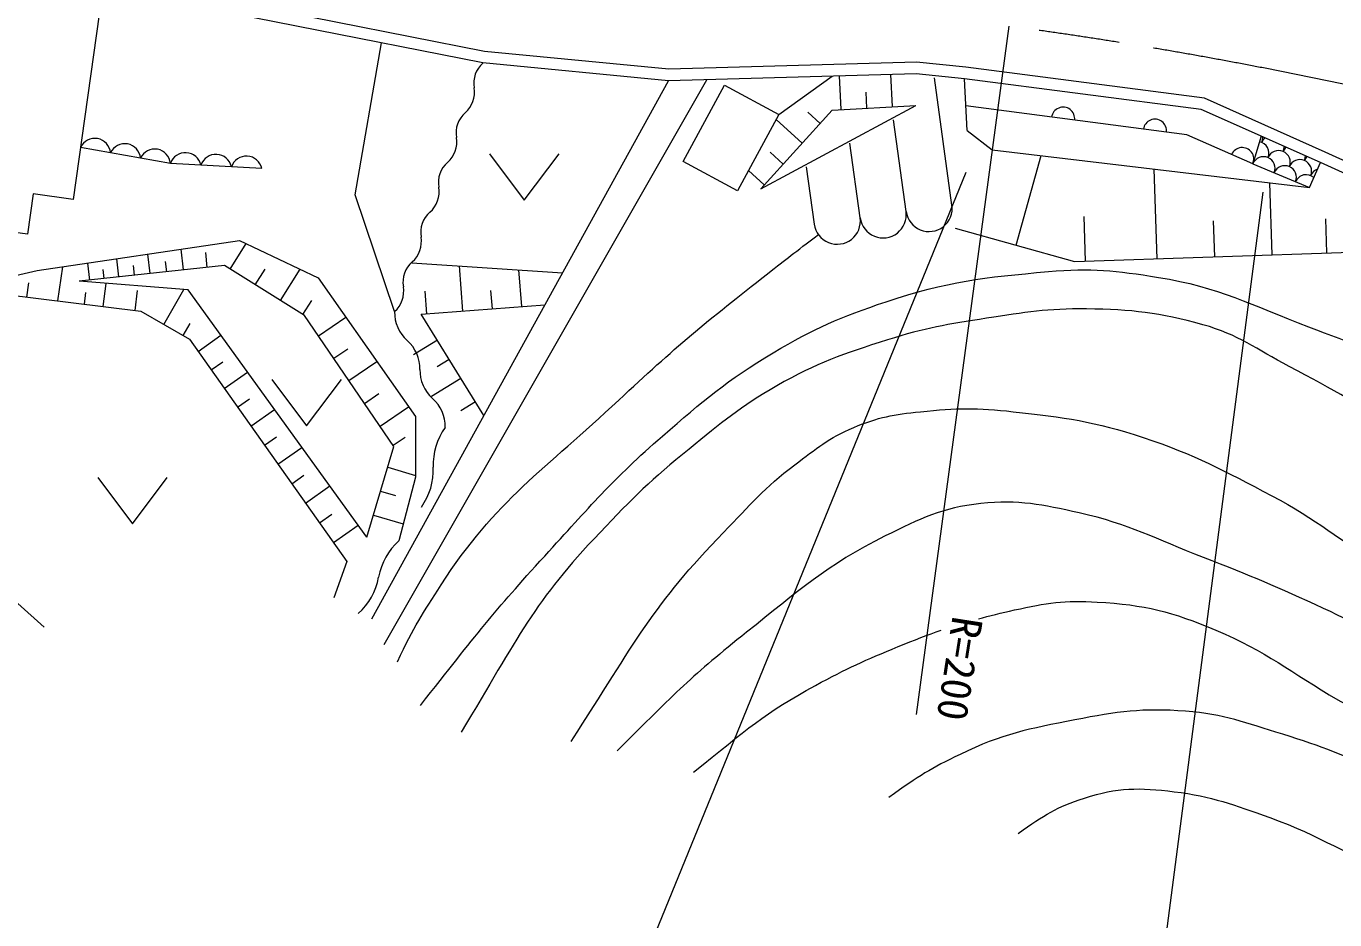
# Model space of a CAD drawing. Units: millimetres, scale not verified. Extents: x 40000 to 680000, y 20000 to 380000.
# Drawn here: x 461818 to 518332, y 264595 to 303199 of the extents above; entities that cross this region are included whole.
import ezdxf
from ezdxf.enums import TextEntityAlignment as Align

# ---------------------------------------------------------------- set-up
doc = ezdxf.new("R2010")
doc.units = ezdxf.units.MM
doc.header["$LTSCALE"] = 1000
doc.linetypes.add('CHAIN', pattern=[18.5, 12, -1.5, 3.5, -1.5])
for name, color, linetype, lineweight in [('M-BGD', 7, 'Continuous', 13), ('M-BMK', 2, 'CHAIN', 13), ('M-STR-HTXT', 7, 'Continuous', 13)]:
    doc.layers.add(name, color=color, linetype=linetype, lineweight=lineweight)
doc.styles.add('ＭＳ ゴシック', font='')
doc.styles.get('ＭＳ ゴシック').set_extended_font_data('MS Gothic')

msp = doc.modelspace()

# ---------------------------------------------------------------- linework, layer by layer
at = {"layer": 'M-BGD'}
for p, q in [((476742, 277602), (489554, 300841)), ((477278, 276485), (491206, 300887)), ((494322, 299385), (496620, 301038)), ((497018, 299595), (496935, 301047)), ((499237, 299722), (499158, 301109)), ((501798, 295464), (501039, 300961)), ((512560, 299605), (502335, 300926)), ((502450, 298697), (502335, 300926)), ((498128, 299659), (498088, 300352)), ((493539, 296173), (500235, 299779)), ((493539, 296173), (496629, 299573)), ((496629, 299573), (500235, 299779)), ((517716, 297305), (512560, 299605)), ((495327, 298140), (494202, 299163)), ((496109, 299001), (495571, 299490)), ((499817, 295190), (499269, 299153)), ((515149, 298450), (514790, 297253)), ((497836, 294916), (497390, 298141)), ((481830, 297682), (483330, 295682)), ((483330, 295682), (484830, 297682)), ((494509, 297240), (493946, 297752)), ((504565, 293737), (505650, 297610)), ((517234, 296225), (517716, 297305)), ((493690, 296340), (493010, 296959)), ((495855, 294643), (495511, 297129)), ((510665, 293154), (510531, 297026)), ((514790, 297253), (517234, 296225)), ((515631, 293326), (515523, 296429)), ((501935, 294473), (507086, 293031)), ((507567, 293048), (507501, 294984)), ((513148, 293240), (513094, 294792)), ((517991, 293407), (517940, 294882)), ((467170, 292511), (467079, 293353)), ((468609, 292667), (468512, 293566)), ((469641, 292779), (469571, 293424)), ((470630, 292704), (471318, 293804)), ((507086, 293031), (519037, 293443)), ((463188, 291330), (463395, 292807)), ((470382, 292859), (464113, 292180)), ((464560, 292228), (464479, 292968)), ((465822, 292365), (465737, 293154)), ((466496, 292438), (466451, 292859)), ((467890, 292589), (467841, 293039)), ((473841, 290697), (470382, 292859)), ((478474, 292975), (484983, 292549)), ((480679, 290892), (480532, 292840)), ((465191, 292296), (465148, 292691)), ((471714, 292027), (472137, 292704)), ((472798, 291349), (473645, 292704)), ((483220, 291085), (483100, 292672)), ((460840, 291624), (466769, 290883)), ((461843, 291498), (461931, 292112)), ((464338, 291187), (464401, 291688)), ((465140, 291086), (465266, 292089)), ((466521, 290914), (466629, 291777)), ((467759, 290315), (468624, 291824)), ((479121, 290774), (479047, 291748)), ((481950, 290988), (481889, 291782)), ((473770, 290742), (474150, 291349)), ((478880, 290756), (484217, 291160)), ((466769, 290883), (468869, 289678)), ((477701, 285046), (473841, 290697)), ((474440, 289820), (475624, 290628)), ((481582, 286381), (478880, 290756)), ((468595, 289836), (468894, 290358)), ((468869, 289678), (475663, 280074)), ((469243, 289150), (470226, 289845)), ((479575, 289631), (478545, 288995)), ((475100, 288854), (475703, 289267)), ((480084, 288807), (479569, 288489)), ((469808, 288350), (470308, 288704)), ((470374, 287551), (471373, 288258)), ((475759, 287889), (476966, 288713)), ((472430, 287930), (473930, 285930)), ((473930, 285930), (475430, 287930)), ((480592, 287983), (479329, 287203)), ((470949, 286738), (471456, 287098)), ((476432, 286904), (477047, 287325)), ((471523, 285926), (472539, 286644)), ((477104, 285920), (478335, 286760)), ((481217, 286972), (480585, 286582)), ((472108, 285100), (472624, 285465)), ((477667, 285096), (478183, 285447)), ((472692, 284275), (473724, 285005)), ((476528, 281124), (477701, 285046)), ((473285, 283435), (473810, 283806)), ((477432, 284147), (478628, 283790)), ((464910, 283700), (466410, 281700)), ((466410, 281700), (467910, 283700)), ((473879, 282596), (474928, 283338)), ((477123, 283115), (477769, 282922)), ((474482, 281743), (475015, 282120)), ((476814, 282082), (478105, 281696)), ((475086, 280890), (476152, 281645)), ((475663, 280074), (475107, 278499))]:
    msp.add_line(p, q, dxfattribs=at)
for points in [[(549573, 287563), (534040, 291396), (527182, 293555), (517921, 297760), (512697, 300092), (502393, 301423), (500266, 301640), (489571, 301341), (481617, 302103), (465554, 305290), (456597, 307721)], [(502335, 300926), (500248, 301139), (489554, 300841), (481544, 301608), (465440, 304803), (456493, 307231)], [(477725, 290870), (476026, 295909), (477165, 302477)], [(514790, 297253), (511947, 298502), (502396, 299751)], [(502450, 298697), (503532, 297863), (517234, 296225)], [(471996, 297049), (468048, 297272), (464165, 297962)], [(549459, 287076), (533905, 290914), (527003, 293087), (517716, 297305)], [(453486, 293641), (453583, 293600), (460284, 292180), (462291, 292643), (471031, 293940), (474428, 292334), (478628, 286343), (478628, 283718), (477917, 280970)], [(476528, 281124), (468807, 291809), (464113, 292180)], [(462600, 277233), (457597, 281711), (460809, 288752), (460840, 291624)]]:
    msp.add_lwpolyline(points, dxfattribs=at)
for points in [[(465101, 304640), (463850, 295715), (462120, 295957), (461876, 294213), (461143, 294316), (460903, 292601), (452972, 293713), (453257, 295743), (451157, 296037), (451922, 301498), (454493, 301137), (454953, 304417), (456195, 304243), (456426, 305891)], [(490189, 297347), (491975, 300653), (494322, 299385), (492535, 296079)]]:
    msp.add_lwpolyline(points, close=True, dxfattribs=at)
for centre, radius, start, end in [((482303, 300733), 1157, 130.9235, 189.9124), ((480022, 300335), 1157, 310.9235, 9.9124), ((506598, 299202), 500, 352.5532, 172.5532), ((481539, 298585), 1157, 130.9235, 189.9124), ((510564, 298683), 500, 352.5532, 172.5532), ((514717, 298368), 500, 337.1853, 6.0185), ((464780, 297668), 682, 5.4045, 154.4343), ((466075, 297438), 682, 5.4045, 154.4343), ((467369, 297208), 682, 5.4045, 154.4343), ((479258, 298187), 1157, 310.9235, 9.9124), ((514332, 297454), 500, 336.2716, 156.2716), ((514984, 297714), 500, 337.1853, 79.454), ((515639, 297981), 500, 128.6971, 157.1853), ((516560, 297593), 500, 131.4438, 157.1853), ((515639, 297981), 500, 337.1853, 3.2023), ((468696, 297051), 684, 12.403, 161.148), ((470012, 296977), 684, 12.403, 161.148), ((471328, 296902), 684, 12.403, 161.148), ((480775, 296438), 1157, 130.9235, 189.9124), ((515251, 297059), 500, 337.1854, 157.1853), ((514329, 297447), 500, 337.1853, 349.454), ((515906, 297326), 500, 337.1853, 157.1853), ((516827, 296938), 500, 337.1853, 157.1853), ((516560, 297593), 500, 337.1853, 0.4556), ((517482, 297205), 500, 134.1316, 157.1853), ((516173, 296671), 500, 337.1855, 157.1852), ((517094, 296283), 500, 48.3406, 157.185), ((517749, 296550), 500, 108.4678, 157.1853), ((478494, 296039), 1157, 310.9235, 9.9124), ((480011, 294290), 1157, 130.9235, 189.9124), ((498826, 295053), 1000, 187.867, 7.867), ((500808, 295327), 1000, 187.867, 7.867), ((496845, 294780), 1000, 187.867, 7.867), ((477730, 293892), 1157, 310.9235, 9.9124), ((479247, 292143), 1157, 130.9235, 189.9124), ((476967, 291744), 1157, 310.9235, 9.9124), ((479353, 290837), 1628, 178.8443, 228.4145), ((477191, 288401), 1628, 358.8443, 48.4145), ((480447, 288335), 1628, 178.8443, 228.4145), ((478286, 285899), 1628, 358.8443, 48.4145), ((482158, 284259), 2760, 144.3928, 182.3453), ((476642, 284033), 2760, 324.3927, 2.3453), ((479772, 278902), 2778, 131.8999, 169.7315), ((474306, 279893), 2778, 311.8999, 349.7315)]:
    msp.add_arc(centre, radius, start, end, dxfattribs=at)
for points, knots in [([(477848, 275747), (478585, 277313), (478937, 277810), (479741, 279067), (482069, 282707), (484258, 284083), (487406, 287043), (489805, 289299), (491235, 290476), (493830, 292504), (494685, 293173), (494964, 293400), (496035, 294193)], [0, 0, 0, 0, 1, 1, 1, 2, 2, 2, 3, 3, 3, 4, 4, 4, 4]), ([(478841, 273854), (481310, 276987), (481998, 277887), (484210, 280309), (486123, 282404), (487154, 283634), (489299, 285491), (491066, 287021), (492071, 287893), (494078, 289091), (495871, 290161), (496969, 290632), (498950, 291294), (501592, 292178), (503188, 292351), (505963, 292597), (507813, 292762), (508877, 292643), (510711, 292349), (513345, 291927), (514706, 291163), (517197, 290208), (519097, 289480), (520224, 289151), (521945, 288067), (523648, 286994), (524163, 285788), (525886, 284746), (528118, 283396), (529576, 282995), (532061, 282202), (534501, 281423), (535900, 281060), (538423, 280619), (541233, 280128), (542898, 280455), (545684, 279843), (548264, 279277), (549667, 278756), (552139, 277826), (553531, 277303), (554396, 277126), (555615, 276275), (557065, 275261), (557689, 274382), (558594, 272861), (559580, 271203), (559956, 270154), (560487, 268299), (561128, 266060), (561131, 264719), (561387, 262403), (561582, 260631), (561632, 260029), (561766, 257854)], [0, 0, 0, 0, 1, 1, 1, 2, 2, 2, 3, 3, 3, 4, 4, 4, 5, 5, 5, 6, 6, 6, 7, 7, 7, 8, 8, 8, 9, 9, 9, 10, 10, 10, 11, 11, 11, 12, 12, 12, 13, 13, 13, 14, 14, 14, 15, 15, 15, 16, 16, 16, 17, 17, 17, 18, 18, 18, 18]), ([(555863, 256352), (556267, 259598), (556454, 260640), (556359, 263396), (556291, 265392), (556313, 266540), (555863, 268486), (555447, 270282), (554987, 271296), (553877, 272768), (553180, 273693), (552660, 274132), (551705, 274785), (550268, 275767), (549378, 276215), (547763, 276864), (546156, 277510), (545256, 277968), (543543, 278230), (541326, 278569), (540035, 278146), (537802, 278354), (536235, 278500), (535348, 278618), (533830, 279036), (532476, 279410), (531758, 279761), (530479, 280340), (528557, 281209), (527529, 281803), (525700, 282853), (523950, 283858), (523083, 284605), (521355, 285646), (519430, 286806), (518351, 287461), (516359, 288501), (514927, 289249), (514193, 289872), (512635, 290301), (510725, 290828), (509589, 290958), (507608, 290984), (505916, 291006), (504967, 290839), (503294, 290580), (501603, 290319), (500644, 290166), (499012, 289649), (497085, 289039), (495987, 288668), (494233, 287663), (492651, 286757), (491865, 286078), (490447, 284933), (488846, 283639), (488018, 282824), (486599, 281333), (483772, 278360), (483077, 276827), (480610, 272706)], [0, 0, 0, 0, 1, 1, 1, 2, 2, 2, 3, 3, 3, 4, 4, 4, 5, 5, 5, 6, 6, 6, 7, 7, 7, 8, 8, 8, 9, 9, 9, 10, 10, 10, 11, 11, 11, 12, 12, 12, 13, 13, 13, 14, 14, 14, 15, 15, 15, 16, 16, 16, 17, 17, 17, 18, 18, 18, 19, 19, 19, 20, 20, 20, 20]), ([(485358, 272303), (488147, 276637), (488895, 278204), (491937, 281333), (493090, 282519), (493682, 283261), (495009, 284250), (495952, 284953), (496468, 285408), (497554, 285864), (498622, 286311), (499287, 286425), (500440, 286546), (501995, 286709), (502888, 286717), (504443, 286546), (506666, 286303), (507936, 286133), (510059, 285429), (512320, 284680), (513503, 284018), (515614, 282915), (517582, 281888), (518486, 280962), (520455, 279936), (523094, 278563), (524652, 277938), (527437, 276895), (530274, 275833), (531913, 275356), (534854, 274630), (537721, 273922), (539467, 274156), (542302, 273327), (544129, 272792), (545242, 272574), (546833, 271527), (548071, 270711), (548778, 270147), (549563, 268889), (550572, 267273), (550720, 266138), (551208, 264296), (552037, 261171), (551866, 259767), (551829, 256042)], [0, 0, 0, 0, 1, 1, 1, 2, 2, 2, 3, 3, 3, 4, 4, 4, 5, 5, 5, 6, 6, 6, 7, 7, 7, 8, 8, 8, 9, 9, 9, 10, 10, 10, 11, 11, 11, 12, 12, 12, 13, 13, 13, 14, 14, 14, 15, 15, 15, 15]), ([(547484, 255824), (547852, 257743), (548055, 258612), (547732, 260355), (547446, 261907), (547062, 262762), (546243, 264110), (545458, 265401), (544856, 266064), (543667, 266996), (542485, 267923), (541677, 268263), (540285, 268827), (538720, 269461), (537752, 269549), (536126, 270006), (534541, 270452), (533610, 270572), (532065, 271143), (529518, 272085), (528177, 272830), (525731, 274009), (522615, 275511), (520985, 276587), (517849, 278043), (515854, 278970), (514719, 279458), (512666, 280247), (510587, 281046), (509472, 281689), (507298, 282171), (505669, 282531), (504705, 282748), (503046, 282574), (501354, 282396), (500441, 281939), (498919, 281178), (496372, 279904), (495158, 278793), (492930, 277019), (490614, 275176), (489851, 274404), (487344, 271899)], [0, 0, 0, 0, 1, 1, 1, 2, 2, 2, 3, 3, 3, 4, 4, 4, 5, 5, 5, 6, 6, 6, 7, 7, 7, 8, 8, 8, 9, 9, 9, 10, 10, 10, 11, 11, 11, 12, 12, 12, 13, 13, 13, 14, 14, 14, 14]), ([(502938, 277600), (503412, 277727), (503921, 277850), (504505, 277981), (505871, 278288), (506675, 278403), (508073, 278323), (510125, 278204), (511298, 277905), (513194, 277112), (515382, 276197), (516411, 275282), (518469, 274102), (520750, 272796), (521966, 271952), (524303, 270751), (526059, 269848), (527467, 269215), (528875, 268590)], [0, 0, 0, 0, 1, 1, 1, 2, 2, 2, 3, 3, 3, 4, 4, 4, 5, 5, 5, 6, 6, 6, 6]), ([(490633, 270968), (492965, 272838), (493686, 273517), (495909, 274723), (497262, 275457), (498052, 275815), (499478, 276399), (500173, 276683), (500762, 276911), (501328, 277107)], [0, 0, 0, 0, 1, 1, 1, 2, 2, 2, 3, 3, 3, 3]), ([(542333, 253156), (542334, 253886), (542265, 254188), (542116, 254831), (541757, 256379), (541008, 257075), (540005, 258307), (538717, 259890), (537491, 260262), (535847, 261472), (533851, 262942), (532731, 263764), (530665, 265134), (528487, 266578), (527267, 267397), (524986, 268672), (523249, 269642), (522241, 270127), (520424, 270937), (518763, 271678), (517817, 272075), (516080, 272613), (514473, 273110), (513567, 273476), (511890, 273606), (510024, 273751), (508949, 273591), (507111, 273233), (505124, 272847), (503967, 272630), (502146, 271744), (500885, 271130), (500391, 270832), (499074, 269882)], [0, 0, 0, 0, 1, 1, 1, 2, 2, 2, 3, 3, 3, 4, 4, 4, 5, 5, 5, 6, 6, 6, 7, 7, 7, 8, 8, 8, 9, 9, 9, 10, 10, 10, 11, 11, 11, 11]), ([(504660, 268330), (505798, 269142), (506312, 269463), (507515, 269851), (508960, 270318), (509886, 270318), (511394, 270130), (513051, 269924), (513947, 269570), (515521, 269013), (517762, 268220), (518850, 267363), (521076, 266531), (522914, 265843), (524039, 265724), (525855, 264979), (528097, 264059), (529283, 263363), (531347, 262093), (533118, 261004), (534226, 260494), (535692, 259021), (536765, 257943), (537353, 257250), (537957, 255855), (538598, 254376), (538610, 253560), (538671, 251790)], [0, 0, 0, 0, 1, 1, 1, 2, 2, 2, 3, 3, 3, 4, 4, 4, 5, 5, 5, 6, 6, 6, 7, 7, 7, 8, 8, 8, 9, 9, 9, 9])]:
    msp.add_open_spline(points, degree=3, knots=knots, dxfattribs=at)
at = {"layer": 'M-BMK'}
msp.add_arc((478630, 112709), 192205, 71.36219, 82.34008, dxfattribs=at)
at = {"layer": 'M-STR-HTXT'}
for p, q in [((504249, 303199), (500251, 273467)), ((502404, 296879), (485996, 256713)), ((515222, 296024), (509411, 251415))]:
    msp.add_line(p, q, dxfattribs=at)

# ---------------------------------------------------------------- texts
at = {"layer": 'M-STR-HTXT', "style": 'ＭＳ ゴシック'}
msp.add_text('R=200', height=1320, rotation=261.077, dxfattribs=at).set_placement((500745, 273389), align=Align.BOTTOM_RIGHT)

doc.saveas('drawing.dxf')
